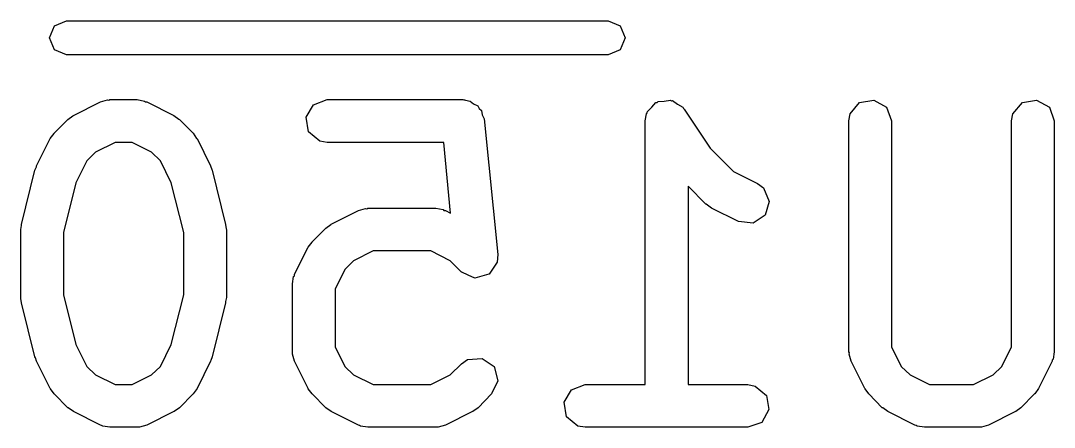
# Model space of a CAD drawing. Extents: x 54 to 297, y -260 to -31.
# Drawn here: x 243.639 to 247.265, y -221.527 to -220.1 of the extents above; entities that cross this region are included whole.
import ezdxf

# ---------------------------------------------------------------- set-up
doc = ezdxf.new("R2010")
doc.units = 0
doc.layers.add('BLACK', color=7, linetype='CONTINUOUS')

msp = doc.modelspace()

# ---------------------------------------------------------------- linework, layer by layer
at = {"layer": 'BLACK', "linetype": 'CONTINUOUS'}
for p, q in [((243.74, -220.16), (243.758, -220.118)), ((243.758, -220.118), (243.8, -220.1)), ((243.8, -220.1), (245.7, -220.1)), ((245.7, -220.1), (245.742, -220.118)), ((245.742, -220.118), (245.76, -220.16)), ((243.758, -220.202), (243.74, -220.16)), ((245.76, -220.16), (245.742, -220.202)), ((243.8, -220.22), (243.758, -220.202)), ((245.742, -220.202), (245.7, -220.22)), ((245.7, -220.22), (243.8, -220.22)), ((243.824, -220.433), (243.919, -220.385)), ((243.919, -220.385), (243.944, -220.378)), ((243.944, -220.378), (243.948, -220.379)), ((243.948, -220.379), (243.952, -220.377)), ((243.952, -220.377), (244.048, -220.377)), ((244.048, -220.377), (244.073, -220.382)), ((244.073, -220.382), (244.077, -220.385)), ((244.077, -220.385), (244.081, -220.385)), ((244.081, -220.385), (244.176, -220.433)), ((244.666, -220.395), (244.714, -220.377)), ((244.714, -220.377), (245.19, -220.377)), ((245.19, -220.377), (245.194, -220.378)), ((245.194, -220.378), (245.196, -220.378)), ((245.196, -220.378), (245.199, -220.379)), ((245.199, -220.379), (245.216, -220.382)), ((245.216, -220.382), (245.228, -220.392)), ((245.853, -220.404), (245.867, -220.387)), ((245.867, -220.387), (245.872, -220.387)), ((245.872, -220.387), (245.875, -220.384)), ((245.875, -220.384), (245.896, -220.382)), ((245.896, -220.382), (245.918, -220.379)), ((245.918, -220.379), (245.922, -220.381)), ((245.922, -220.381), (245.926, -220.38)), ((245.926, -220.38), (245.943, -220.393)), ((246.549, -220.427), (246.582, -220.387)), ((246.582, -220.387), (246.632, -220.379)), ((246.632, -220.379), (246.676, -220.404)), ((247.12, -220.427), (247.153, -220.387)), ((247.153, -220.387), (247.203, -220.379)), ((247.203, -220.379), (247.248, -220.404)), ((244.64, -220.439), (244.666, -220.395)), ((245.228, -220.392), (245.243, -220.399)), ((245.243, -220.399), (245.247, -220.408)), ((245.247, -220.408), (245.255, -220.415)), ((245.255, -220.415), (245.258, -220.431)), ((245.834, -220.427), (245.837, -220.423)), ((245.837, -220.423), (245.838, -220.419)), ((245.838, -220.419), (245.853, -220.404)), ((245.943, -220.393), (245.962, -220.404)), ((245.962, -220.404), (245.964, -220.408)), ((245.964, -220.408), (245.967, -220.411)), ((245.967, -220.411), (246.058, -220.547)), ((246.676, -220.404), (246.694, -220.452)), ((247.248, -220.404), (247.265, -220.452)), ((243.756, -220.495), (243.804, -220.447)), ((243.804, -220.447), (243.822, -220.434)), ((243.822, -220.434), (243.824, -220.433)), ((244.176, -220.433), (244.194, -220.446)), ((244.194, -220.446), (244.196, -220.447)), ((244.196, -220.447), (244.244, -220.495)), ((244.649, -220.49), (244.64, -220.439)), ((245.258, -220.431), (245.265, -220.445)), ((245.265, -220.445), (245.313, -220.921)), ((245.83, -220.452), (245.834, -220.427)), ((245.83, -221.377), (245.83, -220.452)), ((246.544, -220.452), (246.549, -220.427)), ((246.544, -221.262), (246.544, -220.452)), ((246.694, -220.452), (246.694, -221.244)), ((247.115, -220.452), (247.12, -220.427)), ((247.115, -221.244), (247.115, -220.452)), ((247.265, -220.452), (247.265, -221.262)), ((243.742, -220.514), (243.756, -220.496)), ((243.756, -220.496), (243.756, -220.495)), ((244.244, -220.495), (244.256, -220.513)), ((244.689, -220.523), (244.649, -220.49)), ((243.695, -220.609), (243.742, -220.514)), ((243.97, -220.527), (243.902, -220.562)), ((244.03, -220.527), (243.97, -220.527)), ((244.098, -220.562), (244.03, -220.527)), ((244.256, -220.513), (244.258, -220.514)), ((244.258, -220.514), (244.305, -220.609)), ((244.714, -220.527), (244.689, -220.523)), ((245.123, -220.527), (244.714, -220.527)), ((245.147, -220.776), (245.123, -220.527)), ((243.902, -220.562), (243.871, -220.592)), ((244.129, -220.592), (244.098, -220.562)), ((246.058, -220.547), (246.14, -220.629)), ((243.871, -220.592), (243.833, -220.669)), ((244.167, -220.669), (244.129, -220.592)), ((243.642, -220.815), (243.689, -220.625)), ((243.689, -220.625), (243.694, -220.613)), ((243.694, -220.613), (243.695, -220.609)), ((244.305, -220.609), (244.309, -220.622)), ((244.309, -220.622), (244.311, -220.625)), ((244.311, -220.625), (244.358, -220.815)), ((246.14, -220.629), (246.224, -220.671)), ((243.833, -220.669), (243.789, -220.843)), ((244.211, -220.843), (244.167, -220.669)), ((246.224, -220.671), (246.245, -220.687)), ((246.042, -220.744), (245.98, -220.681)), ((245.98, -220.681), (245.98, -221.377)), ((246.245, -220.687), (246.265, -220.734)), ((246.044, -220.744), (246.042, -220.744)), ((246.062, -220.758), (246.044, -220.744)), ((246.265, -220.734), (246.251, -220.783)), ((244.728, -220.814), (244.824, -220.766)), ((244.824, -220.766), (244.849, -220.759)), ((244.849, -220.759), (244.853, -220.76)), ((244.853, -220.76), (244.857, -220.758)), ((244.857, -220.758), (245.095, -220.758)), ((245.095, -220.758), (245.121, -220.763)), ((245.121, -220.763), (245.124, -220.766)), ((245.124, -220.766), (245.129, -220.766)), ((245.129, -220.766), (245.147, -220.776)), ((246.157, -220.805), (246.062, -220.758)), ((246.251, -220.783), (246.208, -220.811)), ((243.639, -220.833), (243.642, -220.819)), ((243.642, -220.819), (243.642, -220.815)), ((244.358, -220.815), (244.36, -220.83)), ((244.709, -220.828), (244.727, -220.815)), ((244.727, -220.815), (244.728, -220.814)), ((246.208, -220.811), (246.157, -220.805)), ((243.639, -221.071), (243.639, -220.833)), ((243.789, -220.843), (243.789, -221.062)), ((244.211, -221.062), (244.211, -220.843)), ((244.36, -220.83), (244.361, -220.833)), ((244.361, -220.833), (244.361, -221.071)), ((244.661, -220.876), (244.709, -220.828)), ((244.6, -220.99), (244.647, -220.895)), ((244.647, -220.895), (244.661, -220.877)), ((244.661, -220.877), (244.661, -220.876)), ((244.875, -220.908), (244.806, -220.943)), ((245.078, -220.908), (244.875, -220.908)), ((245.146, -220.943), (245.078, -220.908)), ((245.313, -220.921), (245.311, -220.947)), ((244.806, -220.943), (244.776, -220.973)), ((245.185, -220.982), (245.146, -220.943)), ((245.311, -220.948), (245.296, -220.969)), ((245.311, -220.947), (245.31, -220.947)), ((245.31, -220.947), (245.311, -220.948)), ((244.592, -221.024), (244.596, -220.998)), ((244.596, -220.998), (244.599, -220.995)), ((244.599, -220.995), (244.6, -220.99)), ((244.776, -220.973), (244.742, -221.042)), ((245.186, -220.982), (245.185, -220.982)), ((245.209, -220.993), (245.186, -220.982)), ((245.186, -220.982), (245.186, -220.982)), ((245.232, -221.003), (245.209, -220.993)), ((245.257, -220.997), (245.232, -221.003)), ((245.232, -221.003), (245.232, -221.003)), ((245.232, -221.003), (245.232, -221.003)), ((245.281, -220.99), (245.257, -220.997)), ((245.282, -220.989), (245.281, -220.99)), ((245.281, -220.99), (245.281, -220.99)), ((245.296, -220.969), (245.282, -220.989)), ((244.592, -221.262), (244.592, -221.024)), ((243.64, -221.075), (243.639, -221.071)), ((243.642, -221.09), (243.64, -221.075)), ((243.789, -221.062), (243.833, -221.236)), ((244.167, -221.236), (244.211, -221.062)), ((244.361, -221.071), (244.358, -221.086)), ((244.742, -221.042), (244.742, -221.244)), ((243.689, -221.28), (243.642, -221.09)), ((244.358, -221.09), (244.311, -221.28)), ((244.358, -221.086), (244.358, -221.09)), ((243.833, -221.236), (243.871, -221.313)), ((244.129, -221.313), (244.167, -221.236)), ((244.742, -221.244), (244.776, -221.313)), ((246.694, -221.244), (246.728, -221.313)), ((247.081, -221.313), (247.115, -221.244)), ((243.691, -221.283), (243.689, -221.28)), ((243.695, -221.295), (243.691, -221.283)), ((244.306, -221.292), (244.305, -221.295)), ((244.311, -221.28), (244.306, -221.292)), ((244.593, -221.266), (244.592, -221.262)), ((244.592, -221.27), (244.593, -221.266)), ((244.6, -221.295), (244.592, -221.27)), ((245.185, -221.304), (245.206, -221.289)), ((245.206, -221.289), (245.258, -221.285)), ((245.258, -221.285), (245.3, -221.314)), ((246.546, -221.266), (246.544, -221.262)), ((246.545, -221.27), (246.546, -221.266)), ((246.552, -221.295), (246.545, -221.27)), ((247.261, -221.288), (247.258, -221.291)), ((247.258, -221.291), (247.258, -221.295)), ((247.265, -221.262), (247.261, -221.288)), ((243.742, -221.391), (243.695, -221.295)), ((243.871, -221.313), (243.902, -221.343)), ((244.098, -221.343), (244.129, -221.313)), ((244.305, -221.295), (244.258, -221.391)), ((244.647, -221.391), (244.6, -221.295)), ((244.776, -221.313), (244.806, -221.343)), ((245.146, -221.343), (245.185, -221.304)), ((245.3, -221.314), (245.313, -221.364)), ((246.6, -221.391), (246.552, -221.295)), ((246.728, -221.313), (246.759, -221.343)), ((247.051, -221.343), (247.081, -221.313)), ((247.258, -221.295), (247.21, -221.391)), ((243.902, -221.343), (243.97, -221.377)), ((244.03, -221.377), (244.098, -221.343)), ((244.806, -221.343), (244.875, -221.377)), ((245.078, -221.377), (245.146, -221.343)), ((245.313, -221.364), (245.291, -221.41)), ((246.759, -221.343), (246.827, -221.377)), ((246.982, -221.377), (247.051, -221.343)), ((243.744, -221.392), (243.742, -221.391)), ((243.756, -221.41), (243.744, -221.392)), ((243.97, -221.377), (244.03, -221.377)), ((244.258, -221.391), (244.244, -221.409)), ((244.648, -221.392), (244.647, -221.391)), ((244.661, -221.41), (244.648, -221.392)), ((244.875, -221.377), (245.078, -221.377)), ((245.545, -221.439), (245.571, -221.395)), ((245.571, -221.395), (245.619, -221.377)), ((245.619, -221.377), (245.83, -221.377)), ((245.98, -221.377), (246.19, -221.377)), ((246.19, -221.377), (246.216, -221.382)), ((246.216, -221.382), (246.255, -221.415)), ((246.601, -221.392), (246.6, -221.391)), ((246.614, -221.41), (246.601, -221.392)), ((246.827, -221.377), (246.982, -221.377)), ((247.21, -221.391), (247.197, -221.409)), ((243.804, -221.458), (243.756, -221.41)), ((244.244, -221.41), (244.196, -221.458)), ((244.244, -221.409), (244.244, -221.41)), ((244.709, -221.458), (244.661, -221.41)), ((245.291, -221.41), (245.244, -221.458)), ((245.554, -221.49), (245.545, -221.439)), ((246.255, -221.415), (246.264, -221.465)), ((246.661, -221.458), (246.614, -221.41)), ((247.196, -221.41), (247.148, -221.458)), ((247.197, -221.409), (247.196, -221.41)), ((243.806, -221.458), (243.804, -221.458)), ((243.824, -221.472), (243.806, -221.458)), ((243.919, -221.519), (243.824, -221.472)), ((244.176, -221.472), (244.081, -221.519)), ((244.178, -221.471), (244.176, -221.472)), ((244.196, -221.458), (244.178, -221.471)), ((244.71, -221.458), (244.709, -221.458)), ((244.728, -221.472), (244.71, -221.458)), ((244.824, -221.519), (244.728, -221.472)), ((245.224, -221.472), (245.129, -221.519)), ((245.225, -221.471), (245.224, -221.472)), ((245.244, -221.458), (245.225, -221.471)), ((246.264, -221.465), (246.239, -221.51)), ((246.663, -221.458), (246.661, -221.458)), ((246.681, -221.472), (246.663, -221.458)), ((246.776, -221.519), (246.681, -221.472)), ((247.129, -221.472), (247.034, -221.519)), ((247.13, -221.471), (247.129, -221.472)), ((247.148, -221.458), (247.13, -221.471)), ((245.593, -221.523), (245.554, -221.49)), ((246.239, -221.51), (246.19, -221.527)), ((243.923, -221.52), (243.919, -221.519)), ((243.927, -221.523), (243.923, -221.52)), ((243.952, -221.527), (243.927, -221.523)), ((244.048, -221.527), (243.952, -221.527)), ((244.052, -221.526), (244.048, -221.527)), ((244.056, -221.527), (244.052, -221.526)), ((244.081, -221.519), (244.056, -221.527)), ((244.828, -221.52), (244.824, -221.519)), ((244.831, -221.523), (244.828, -221.52)), ((244.857, -221.527), (244.831, -221.523)), ((245.095, -221.527), (244.857, -221.527)), ((245.099, -221.526), (245.095, -221.527)), ((245.104, -221.527), (245.099, -221.526)), ((245.129, -221.519), (245.104, -221.527)), ((245.619, -221.527), (245.593, -221.523)), ((246.19, -221.527), (245.619, -221.527)), ((246.78, -221.52), (246.776, -221.519)), ((246.784, -221.523), (246.78, -221.52)), ((246.81, -221.527), (246.784, -221.523)), ((247, -221.527), (246.81, -221.527)), ((247.004, -221.526), (247, -221.527)), ((247.009, -221.527), (247.004, -221.526)), ((247.034, -221.519), (247.009, -221.527))]:
    msp.add_line(p, q, dxfattribs=at)

doc.saveas('drawing.dxf')
